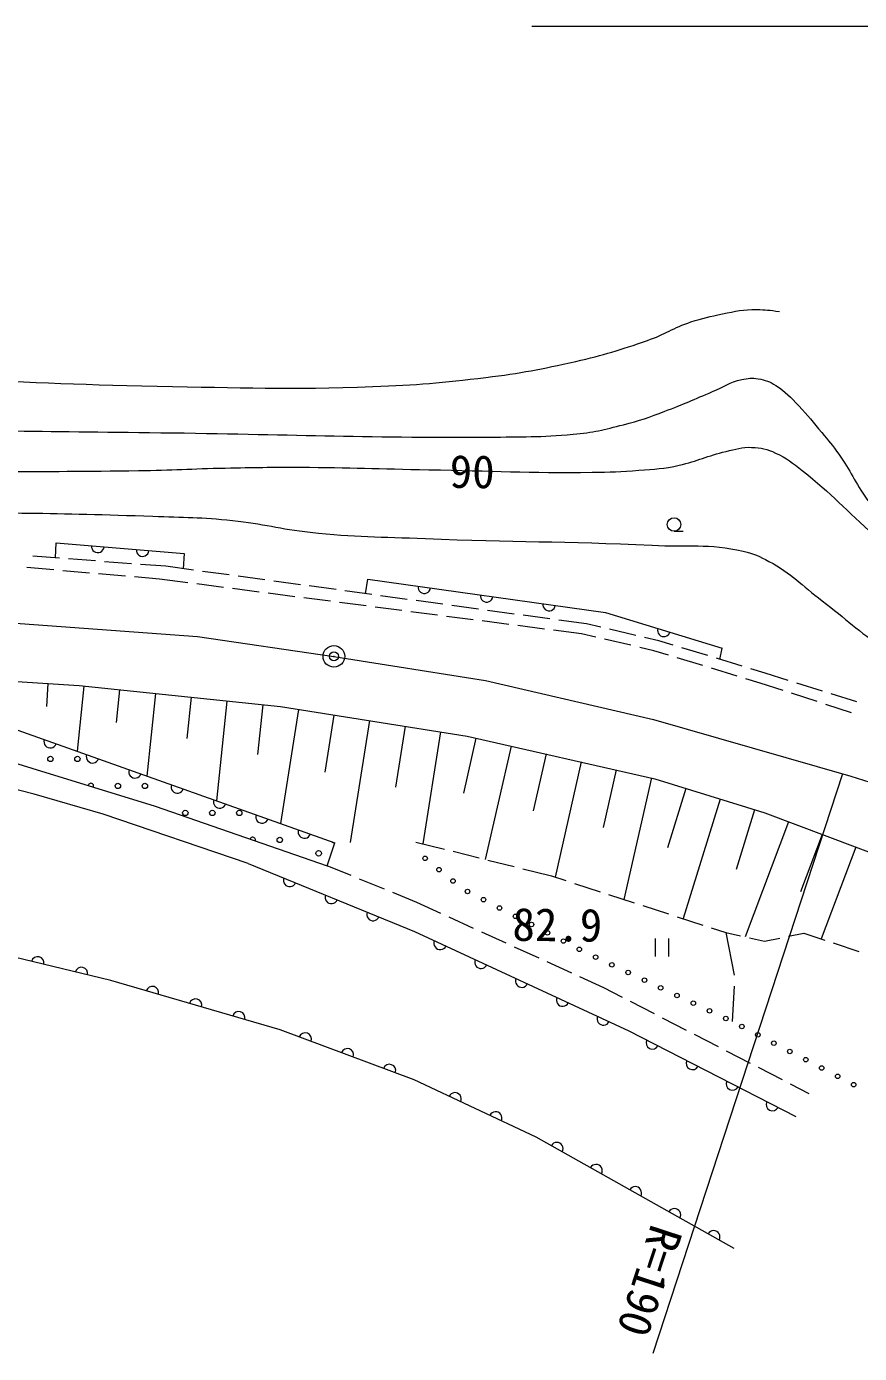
# Model space of a CAD drawing. Units: millimetres at full size, sheet at 1:1000; details may follow other scales. Extents: x 40000 to 680000, y 20000 to 380000.
# Drawn here: x 354021 to 400324, y 238186 to 311909 of the extents above; entities that cross this region are included whole.
import ezdxf
from ezdxf.enums import TextEntityAlignment as Align

# ---------------------------------------------------------------- set-up
doc = ezdxf.new("R2010")
doc.units = ezdxf.units.MM
doc.header["$LTSCALE"] = 1000
doc.header["$PDMODE"] = 32
doc.header["$PDSIZE"] = 500
doc.linetypes.add('CHAIN', pattern=[18.5, 12, -1.5, 3.5, -1.5])
for name, color, linetype, lineweight in [('M-BGD', 7, 'Continuous', 13), ('M-BMK', 2, 'CHAIN', 13), ('M-BMK-SRVR', 3, 'Continuous', 13), ('M-STR-HTXT', 7, 'Continuous', 13)]:
    doc.layers.add(name, color=color, linetype=linetype, lineweight=lineweight)
doc.layers.add('M-BGD-HTXT', color=7, linetype='Continuous')
doc.styles.add('ＭＳ ゴシック', font='')
doc.styles.get('ＭＳ ゴシック').set_extended_font_data('MS Gothic')

msp = doc.modelspace()

# ---------------------------------------------------------------- linework, layer by layer
at = {"layer": 'M-BGD'}
for p, q in [((390018, 283868), (390518, 283868)), ((355641, 282383), (355674, 283227)), ((355674, 283227), (362778, 282624)), ((355861, 282366), (354365, 282480)), ((362778, 282624), (362725, 281787)), ((355538, 281717), (354043, 281847)), ((357530, 281543), (356036, 281674)), ((357855, 282215), (356359, 282329)), ((359849, 282064), (358354, 282177)), ((361760, 281919), (360348, 282026)), ((363301, 281708), (361760, 281919)), ((365283, 281437), (363797, 281640)), ((359522, 281370), (358028, 281500)), ((361418, 281205), (360021, 281326)), ((362984, 281002), (361418, 281205)), ((364967, 280745), (363480, 280938)), ((367264, 281165), (365778, 281369)), ((369246, 280894), (367760, 281098)), ((372864, 280399), (372992, 281201)), ((366951, 280488), (365463, 280681)), ((368934, 280231), (367447, 280424)), ((370918, 279975), (369430, 280167)), ((371227, 280623), (369741, 280826)), ((373209, 280352), (371723, 280555)), ((375190, 280081), (373704, 280284)), ((372901, 279718), (371413, 279910)), ((374884, 279461), (373397, 279654)), ((377172, 279809), (375686, 280013)), ((379154, 279538), (377667, 279742)), ((381135, 279267), (379649, 279471)), ((376868, 279204), (375380, 279397)), ((378851, 278947), (377364, 279140)), ((380835, 278691), (379347, 278883)), ((383117, 278996), (381630, 279199)), ((385153, 278717), (383612, 278928)), ((385945, 278533), (385153, 278717)), ((382818, 278434), (381331, 278626)), ((384880, 278167), (383314, 278370)), ((385672, 277983), (384880, 278167)), ((387893, 278080), (386432, 278420)), ((389172, 277783), (388380, 277967)), ((387620, 277530), (386159, 277869)), ((388899, 277232), (388107, 277416)), ((389702, 276988), (388899, 277232)), ((389976, 277538), (389172, 277783)), ((391889, 276956), (390454, 277392)), ((392565, 276750), (392691, 277367)), ((391616, 276405), (390181, 276842)), ((393803, 276373), (392368, 276810)), ((393529, 275823), (392094, 276260)), ((395085, 275983), (394281, 276228)), ((396359, 275582), (395085, 275983)), ((355212, 275405), (355129, 274132)), ((357207, 275266), (356829, 271646)), ((359196, 275058), (359007, 273248)), ((394811, 275433), (394008, 275677)), ((396077, 275022), (394811, 275433)), ((398267, 274983), (396836, 275433)), ((361185, 274851), (360707, 270269)), ((363175, 274643), (362936, 272352)), ((365164, 274436), (364586, 268892)), ((397979, 274405), (396553, 274868)), ((399882, 273788), (398455, 274251)), ((400175, 274383), (398744, 274833)), ((367153, 274228), (366864, 271456)), ((369135, 273969), (368136, 267632)), ((371111, 273657), (370611, 270489)), ((373087, 273346), (372018, 266569)), ((375062, 273034), (374528, 269646)), ((377038, 272723), (376057, 266503)), ((379007, 272379), (378310, 269309)), ((380957, 271935), (379526, 265638)), ((382908, 271492), (382192, 268343)), ((384858, 271049), (383405, 264654)), ((386808, 270606), (386082, 267409)), ((388759, 270163), (387225, 263414)), ((390672, 269584), (389646, 266279)), ((392583, 268991), (390519, 262344)), ((394493, 268398), (393461, 265075)), ((396376, 267728), (393971, 261331)), ((398248, 267024), (397046, 263826)), ((375664, 266601), (377248, 266206)), ((400120, 266320), (398201, 261217)), ((377733, 266085), (379188, 265722)), ((379674, 265601), (381129, 265238)), ((372068, 264734), (370725, 265282)), ((381614, 265117), (383198, 264722)), ((383198, 264722), (384000, 264461)), ((373920, 263978), (372531, 264545)), ((384476, 264306), (385903, 263843)), ((375726, 263241), (374383, 263789)), ((377053, 262635), (375726, 263241)), ((386378, 263689), (387805, 263225)), ((388280, 263071), (389707, 262608)), ((378873, 261805), (377508, 262428)), ((390183, 262453), (391609, 261990)), ((392085, 261835), (392888, 261575)), ((380692, 260974), (379327, 261597)), ((388971, 261246), (388971, 260246)), ((389721, 260246), (389721, 261246)), ((392888, 261575), (393719, 261388)), ((392888, 261575), (393361, 259200)), ((394206, 261278), (395037, 261092)), ((395037, 261092), (395890, 261267)), ((396380, 261367), (397232, 261542)), ((397232, 261542), (398395, 261152)), ((398870, 260993), (400292, 260517)), ((382512, 260144), (381147, 260767)), ((384331, 259314), (382966, 259936)), ((386113, 258500), (384786, 259106)), ((387151, 257965), (386113, 258500)), ((393361, 258593), (393252, 256630)), ((388928, 257048), (387595, 257736)), ((390706, 256131), (389373, 256819)), ((392483, 255214), (391150, 255902)), ((394261, 254298), (392928, 254985)), ((396038, 253381), (394705, 254068)), ((397520, 252616), (396483, 253152))]:
    msp.add_line(p, q, dxfattribs=at)
for points in [[(372992, 281201), (386210, 279359), (392691, 277367)], [(305058, 273596), (320277, 277153), (344235, 276118), (371151, 266561)], [(344235, 276118), (356946, 275293), (368147, 274124), (378522, 272489), (388944, 270121), (395067, 268220), (408698, 263095), (416970, 260587), (421519, 259668), (425866, 259153), (436475, 258733), (436786, 258587), (436859, 258089), (436599, 257113), (435789, 255087), (430524, 247610), (424339, 238948)], [(305048, 271243), (312453, 273310), (317617, 274198), (321730, 274595), (325492, 274618), (345635, 272889), (350870, 271767), (361175, 268589), (370725, 265282), (371151, 266561)], [(366341, 265417), (358287, 268156), (354439, 269262), (351027, 270135), (341867, 271505), (323749, 273141), (320836, 273126), (316022, 272503), (308934, 270976), (301067, 268577), (293846, 265827), (289616, 263280), (277138, 255008)], [(366341, 265417), (375595, 261632), (387512, 256117), (396789, 251350)], [(393362, 244016), (382356, 250209), (375579, 253387), (368125, 256167), (358708, 258901), (345715, 262033), (338167, 263061), (327348, 264206), (322581, 264299), (313467, 263318), (308770, 262126), (304681, 260864), (298558, 258013), (283673, 249461)]]:
    msp.add_lwpolyline(points, dxfattribs=at)
for centre, radius in [((390018, 284243), 375), ((355349, 271217), 150), ((356849, 271217), 150), ((359099, 269717), 150), ((360599, 269717), 150), ((362849, 268217), 150), ((364349, 268217), 150), ((365849, 268217), 150), ((368099, 266717), 150), ((370261, 265971), 150), ((376178, 265697), 125), ((376952, 265064), 125), ((377727, 264432), 125), ((378538, 263855), 125), ((379426, 263396), 125), ((380315, 262936), 125), ((381203, 262476), 125), ((382091, 262017), 125), ((382979, 261557), 125), ((383867, 261098), 125), ((384755, 260638), 125), ((385657, 260205), 125), ((386561, 259779), 125), ((387466, 259353), 125), ((388371, 258927), 125), ((389276, 258502), 125), ((390180, 258076), 125), ((391085, 257650), 125), ((391990, 257224), 125), ((392895, 256798), 125), ((393789, 256350), 125), ((394676, 255889), 125), ((395563, 255428), 125), ((396450, 254966), 125), ((397338, 254505), 125), ((398225, 254044), 125), ((399112, 253582), 125), ((399999, 253121), 125)]:
    msp.add_circle(centre, radius, dxfattribs=at)
for centre, radius, start, end in [((357981, 283031), 350, 175.15318, 355.15318), ((360472, 282820), 350, 175.15318, 355.15318), ((376135, 280763), 350, 172.06677, 352.06677), ((379601, 280280), 350, 172.06677, 352.06677), ((383068, 279797), 350, 172.06677, 352.06677), ((389451, 278363), 350, 162.91824, 342.91824), ((355337, 272176), 350, 160.45289, 340.45289), ((357693, 271339), 350, 160.45289, 340.45289), ((360049, 270503), 350, 160.45289, 340.45289), ((357599, 269717), 150, 333.59395, 172.12757), ((362405, 269667), 350, 160.45289, 340.45289), ((364761, 268830), 350, 160.45289, 340.45289), ((367117, 267994), 350, 160.45289, 340.45289), ((369472, 267157), 350, 160.45289, 340.45289), ((366599, 266717), 150, 338.49692, 163.29709), ((371099, 266717), 150, 220.34351, 280.56227), ((368654, 264471), 350, 157.75098, 337.75098), ((370968, 263524), 350, 157.75098, 337.75098), ((373282, 262578), 350, 157.75098, 337.75098), ((377016, 260974), 350, 155.16789, 335.16789), ((354642, 259881), 350, 346.44971, 166.44971), ((357072, 259296), 350, 346.44971, 166.44971), ((379285, 259924), 350, 155.16789, 335.16789), ((381554, 258874), 350, 155.16789, 335.16789), ((361015, 258231), 350, 343.81079, 163.81079), ((363416, 257534), 350, 343.81079, 163.81079), ((383822, 257824), 350, 155.16789, 335.16789), ((365817, 256837), 350, 343.81079, 163.81079), ((386091, 256774), 350, 155.16789, 335.16789), ((369510, 255651), 350, 339.54243, 159.54243), ((371852, 254777), 350, 339.54243, 159.54243), ((388816, 255447), 350, 152.80346, 332.80346), ((391039, 254304), 350, 152.80346, 332.80346), ((374194, 253903), 350, 339.54243, 159.54243), ((393263, 253162), 350, 152.80346, 332.80346), ((377836, 252328), 350, 334.87504, 154.87504), ((395486, 252019), 350, 152.80346, 332.80346), ((380099, 251267), 350, 334.87504, 154.87504), ((383501, 249564), 350, 330.63647, 150.63647), ((385680, 248338), 350, 330.63647, 150.63647), ((387859, 247112), 350, 330.63647, 150.63647), ((390038, 245886), 350, 330.63647, 150.63647), ((392217, 244661), 350, 330.63647, 150.63647)]:
    msp.add_arc(centre, radius, start, end, dxfattribs=at)
for points, knots in [([(303038, 294507), (304373, 294181), (304726, 294095), (305800, 293800), (306910, 293496), (307495, 293184), (308625, 292970), (309360, 292830), (309780, 292791), (310526, 292741), (312003, 292641), (312836, 292665), (314317, 292668), (316249, 292673), (317328, 292870), (319260, 292866), (321906, 292859), (323387, 292755), (326032, 292679), (331206, 292530), (334103, 292343), (339279, 292284), (343155, 292240), (345327, 292336), (349202, 292284), (353923, 292220), (356563, 292007), (361284, 291926), (365965, 291845), (368592, 291730), (373271, 291902), (375733, 291993), (377111, 292126), (379557, 292416), (381524, 292650), (382617, 292874), (384550, 293304), (386134, 293657), (387005, 293938), (388538, 294468), (389509, 294803), (389983, 295175), (390958, 295496), (391626, 295716), (392014, 295801), (392703, 295942), (393441, 296094), (393864, 296200), (394618, 296187), (395112, 296178), (395308, 296163), (395878, 296069)], [0, 0, 0, 0, 1, 1, 1, 2, 2, 2, 3, 3, 3, 4, 4, 4, 5, 5, 5, 6, 6, 6, 7, 7, 7, 8, 8, 8, 9, 9, 9, 10, 10, 10, 11, 11, 11, 12, 12, 12, 13, 13, 13, 14, 14, 14, 15, 15, 15, 16, 16, 16, 17, 17, 17, 17]), ([(284397, 295107), (286555, 294310), (287099, 294104), (288837, 293479), (289372, 293287), (289650, 293097), (290208, 292988), (290801, 292873), (291147, 292890), (291750, 292879), (292731, 292861), (293280, 292917), (294259, 292973), (295271, 293030), (295831, 293189), (296845, 293191), (297975, 293193), (298616, 293151), (299727, 292942), (300678, 292763), (301197, 292572), (302095, 292209), (303079, 291812), (303550, 291417), (304509, 290963), (305461, 290513), (305966, 290160), (306986, 289904), (307803, 289699), (308282, 289676), (309121, 289608), (310983, 289455), (312035, 289536), (313903, 289514), (316745, 289482), (318337, 289551), (321178, 289545), (325608, 289536), (328090, 289480), (332520, 289468), (337138, 289455), (339725, 289529), (344344, 289514), (351038, 289492), (354787, 289419), (361480, 289343), (368607, 289262), (372598, 289048), (379725, 289100), (381557, 289113), (382588, 289097), (384414, 289255), (385519, 289351), (386127, 289516), (387203, 289785), (388121, 290015), (388622, 290200), (389508, 290533), (390555, 290926), (391122, 291197), (392157, 291623), (392790, 291884), (393106, 292153), (393777, 292293), (394129, 292366), (394340, 292394), (394696, 292340), (395100, 292278), (395326, 292183), (395672, 291966), (396237, 291611), (396483, 291311), (396950, 290834), (397484, 290287), (397737, 289937), (398227, 289349), (398608, 288892), (398826, 288638), (399172, 288154), (399843, 287217), (400067, 286590), (400735, 285651), (401311, 284842), (401656, 284404), (402293, 283642), (402982, 282819), (403363, 282351), (404116, 281585), (404688, 281003), (405012, 280675), (405648, 280163), (406371, 279579), (406783, 279256), (407569, 278761), (408133, 278405), (408458, 278217), (409054, 277919), (409993, 277451), (410512, 277165), (411495, 276798), (412092, 276574), (412438, 276467), (413063, 276341), (413453, 276262), (413686, 276242), (414081, 276289), (414323, 276318), (414422, 276335), (414694, 276413)], [0, 0, 0, 0, 1, 1, 1, 2, 2, 2, 3, 3, 3, 4, 4, 4, 5, 5, 5, 6, 6, 6, 7, 7, 7, 8, 8, 8, 9, 9, 9, 10, 10, 10, 11, 11, 11, 12, 12, 12, 13, 13, 13, 14, 14, 14, 15, 15, 15, 16, 16, 16, 17, 17, 17, 18, 18, 18, 19, 19, 19, 20, 20, 20, 21, 21, 21, 22, 22, 22, 23, 23, 23, 24, 24, 24, 25, 25, 25, 26, 26, 26, 27, 27, 27, 28, 28, 28, 29, 29, 29, 30, 30, 30, 31, 31, 31, 32, 32, 32, 33, 33, 33, 34, 34, 34, 35, 35, 35, 36, 36, 36, 36]), ([(291623, 290893), (292808, 291199), (293229, 291296), (294282, 291364), (295445, 291439), (296106, 291337), (297259, 291163), (298721, 290943), (299540, 290767), (300949, 290319), (302409, 289855), (303139, 289354), (304584, 288844), (305849, 288397), (306560, 288116), (307880, 287882), (308796, 287719), (309325, 287731), (310255, 287688), (311622, 287624), (312390, 287708), (313758, 287695), (319323, 287640), (322439, 287525), (328003, 287438), (334775, 287331), (338569, 287273), (345342, 287227), (351165, 287188), (354428, 287160), (360251, 287239), (362132, 287265), (363184, 287343), (365065, 287379), (366698, 287411), (367614, 287434), (369248, 287426), (372033, 287413), (373592, 287334), (376377, 287286), (379925, 287224), (381912, 287096), (385460, 287146), (386477, 287160), (387047, 287178), (388061, 287255), (388942, 287321), (389443, 287341), (390305, 287535), (391338, 287768), (391874, 288062), (392906, 288298), (393455, 288424), (393767, 288556), (394329, 288527), (394862, 288499), (395177, 288444), (395658, 288215), (396285, 287917), (396597, 287667), (397144, 287239), (398805, 285940), (399582, 285031), (401153, 283625), (402711, 282230), (403505, 281353), (405151, 280062), (406556, 278961), (407408, 278417), (408963, 277539), (410003, 276951), (410677, 276806), (411788, 276365), (412230, 276189), (412512, 276167), (412930, 275939), (413324, 275725), (413564, 275609), (413875, 275285), (414265, 274879), (414364, 274556), (414696, 274101), (415225, 273374), (415429, 272875), (416098, 272273), (416683, 271746), (417088, 271527), (417801, 271193), (418340, 270940), (418685, 270903), (419265, 270767), (419750, 270654), (420041, 270686), (420522, 270559), (420970, 270442), (421187, 270269), (421633, 270144), (422272, 269965), (422633, 269840), (423295, 269791), (423756, 269757), (424018, 269758), (424479, 269801), (425237, 269873), (425664, 269938), (426400, 270134), (427292, 270370), (427774, 270589), (428592, 271016), (429486, 271483), (429988, 271765), (430773, 272398), (431235, 272771), (431569, 272928), (431894, 273426), (433126, 275310), (433537, 276533), (434492, 278572), (434795, 279218), (434881, 279622), (435240, 280239), (435630, 280908), (436103, 281087), (436611, 281672), (436914, 282021), (437142, 282182), (437359, 282591), (437788, 283401), (437856, 283938), (438044, 284834), (438341, 286248), (438509, 287067), (438449, 288511), (438412, 289401), (438378, 289912), (438137, 290770), (437803, 291964), (437601, 292644), (437031, 293745), (436643, 294497), (436476, 294778), (435910, 295599)], [0, 0, 0, 0, 1, 1, 1, 2, 2, 2, 3, 3, 3, 4, 4, 4, 5, 5, 5, 6, 6, 6, 7, 7, 7, 8, 8, 8, 9, 9, 9, 10, 10, 10, 11, 11, 11, 12, 12, 12, 13, 13, 13, 14, 14, 14, 15, 15, 15, 16, 16, 16, 17, 17, 17, 18, 18, 18, 19, 19, 19, 20, 20, 20, 21, 21, 21, 22, 22, 22, 23, 23, 23, 24, 24, 24, 25, 25, 25, 26, 26, 26, 27, 27, 27, 28, 28, 28, 29, 29, 29, 30, 30, 30, 31, 31, 31, 32, 32, 32, 33, 33, 33, 34, 34, 34, 35, 35, 35, 36, 36, 36, 37, 37, 37, 38, 38, 38, 39, 39, 39, 40, 40, 40, 41, 41, 41, 42, 42, 42, 43, 43, 43, 44, 44, 44, 45, 45, 45, 46, 46, 46, 47, 47, 47, 47]), ([(322726, 284602), (334572, 284873), (337676, 285000), (347259, 284928), (352640, 284888), (355657, 284902), (361034, 284700), (362770, 284635), (363748, 284653), (365474, 284467), (367172, 284283), (368100, 284000), (369797, 283812), (372287, 283536), (373698, 283564), (376200, 283462), (381118, 283260), (383879, 283326), (388795, 283088), (390778, 282992), (391930, 283199), (393866, 282761), (394450, 282629), (394759, 282472), (395289, 282194), (396564, 281526), (397101, 280867), (398253, 280003), (399596, 278996), (400243, 278280), (401677, 277407), (402785, 276733), (403469, 276465), (404637, 275901), (406249, 275123), (407178, 274744), (408804, 273998), (411029, 272977), (412203, 272235), (414493, 271373), (415599, 270957), (416251, 270813), (417401, 270542), (418037, 270392), (418416, 270429), (419053, 270282), (419603, 270155), (419899, 270036), (420434, 269856), (421442, 269518), (421940, 269117), (422978, 268891), (423474, 268783), (423759, 268743), (424266, 268724), (424980, 268699), (425389, 268672), (426094, 268787), (426901, 268918), (427331, 269120), (428078, 269451), (428875, 269805), (429303, 270056), (430020, 270552), (430699, 271022), (431074, 271314), (431619, 271934), (431995, 272361), (432170, 272631), (432481, 273107), (433443, 274579), (434033, 275379), (434843, 276940), (435087, 277411), (435201, 277686), (435419, 278170), (435673, 278734), (435764, 279075), (436058, 279619), (436280, 280031), (436482, 280214), (436755, 280594), (437290, 281338), (437687, 281694), (438126, 282498), (438483, 283151), (438668, 283531), (438909, 284236), (439203, 285097), (439334, 285599), (439463, 286500), (439609, 287530), (439648, 288118), (439643, 289159), (439640, 289588), (439562, 289824), (439525, 290253), (439509, 290428), (439400, 290551), (439490, 290703), (439560, 290819), (439667, 290844), (439802, 290855), (440067, 290877), (440279, 290856), (440453, 290654), (440670, 290402), (440660, 290178), (440792, 289872), (440999, 289388), (441080, 289101), (441318, 288632), (441474, 288325), (441538, 288133), (441754, 287864), (442010, 287546), (442167, 287373), (442488, 287123), (442720, 286943), (442946, 286979), (443153, 286770), (443244, 286678), (443285, 286635), (443361, 286514)], [0, 0, 0, 0, 1, 1, 1, 2, 2, 2, 3, 3, 3, 4, 4, 4, 5, 5, 5, 6, 6, 6, 7, 7, 7, 8, 8, 8, 9, 9, 9, 10, 10, 10, 11, 11, 11, 12, 12, 12, 13, 13, 13, 14, 14, 14, 15, 15, 15, 16, 16, 16, 17, 17, 17, 18, 18, 18, 19, 19, 19, 20, 20, 20, 21, 21, 21, 22, 22, 22, 23, 23, 23, 24, 24, 24, 25, 25, 25, 26, 26, 26, 27, 27, 27, 28, 28, 28, 29, 29, 29, 30, 30, 30, 31, 31, 31, 32, 32, 32, 33, 33, 33, 34, 34, 34, 35, 35, 35, 36, 36, 36, 37, 37, 37, 38, 38, 38, 39, 39, 39, 40, 40, 40, 41, 41, 41, 41])]:
    msp.add_open_spline(points, degree=3, knots=knots, dxfattribs=at)
at = {"layer": 'M-BMK'}
msp.add_lwpolyline([(293515, 277902), (299445, 279003), (308325, 279782), (322070, 279673), (352122, 278855), (363525, 278014), (371107, 276916), (379537, 275581), (388874, 273400), (399847, 270251), (423635, 262890)], dxfattribs=at)
at = {"layer": 'M-BMK-SRVR'}
msp.add_circle((371107, 276916), 600, dxfattribs=at)
msp.add_point((371107, 276916), dxfattribs=at)
at = {"layer": 'M-STR-HTXT'}
msp.add_line((399384, 270383), (388839, 238186), dxfattribs=at)
msp.add_lwpolyline([(433984, 262631), (419620, 311909), (382120, 311909)], dxfattribs=at)

# ---------------------------------------------------------------- texts
at = {"layer": 'M-BGD-HTXT', "style": 'ＭＳ ゴシック'}
for s, p in [('90', (378780, 285717)), ('82.9', (383513, 260538))]:
    msp.add_text(s, height=1833, rotation=359.362, dxfattribs=at).set_placement(p, align=Align.BOTTOM_CENTER)
at = {"layer": 'M-STR-HTXT', "style": 'ＭＳ ゴシック'}
msp.add_text('R=190', height=1833, rotation=251.867, dxfattribs=at).set_placement((388666, 242205), align=Align.MIDDLE_CENTER)

doc.saveas('drawing.dxf')
